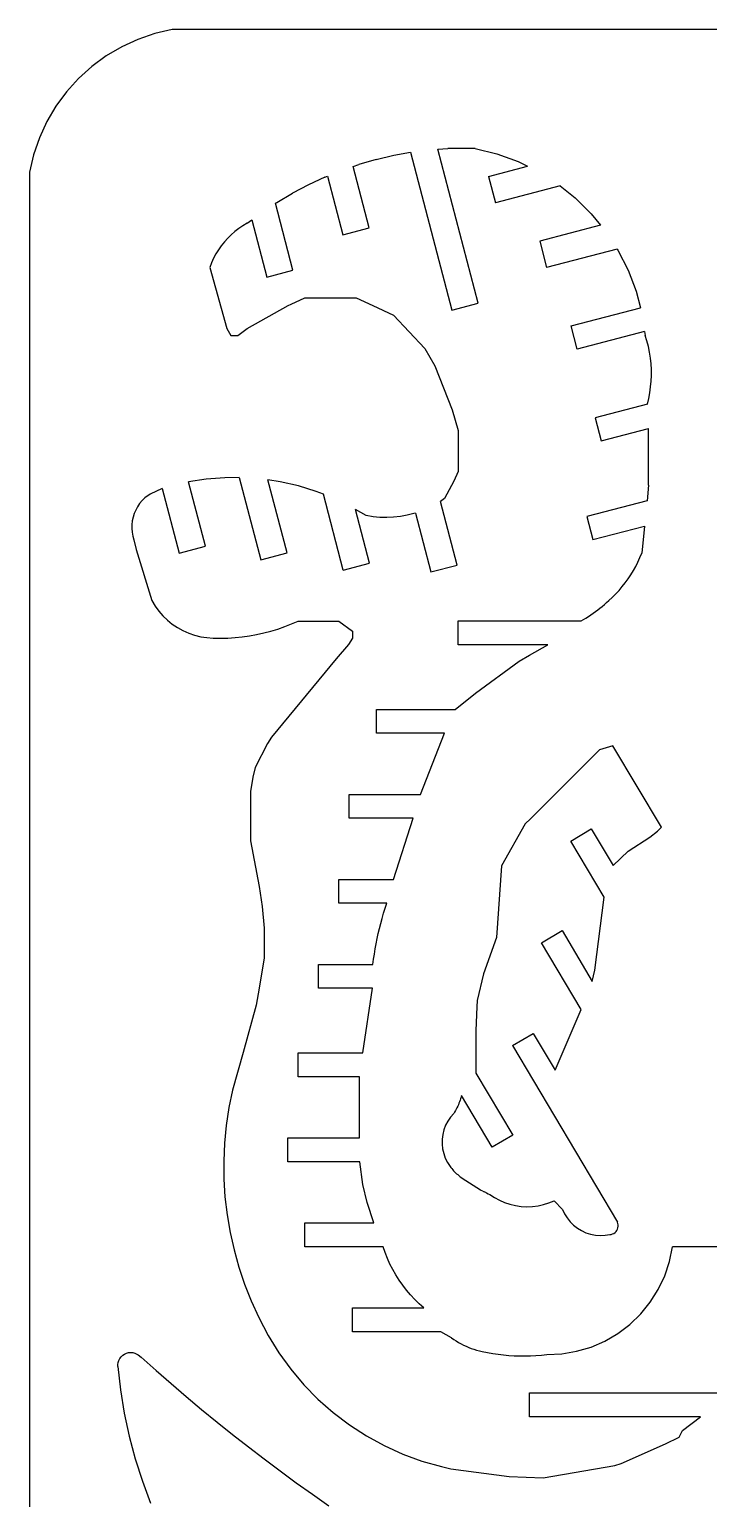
# Model space of a CAD drawing. Extents: x -402 to 402, y -558 to 558.
# Drawn here: x -402.4 to -252.7, y 233.6 to 557.6 of the extents above; entities that cross this region are included whole.
import ezdxf

# ---------------------------------------------------------------- set-up
doc = ezdxf.new("R2010")
doc.units = 0
doc.header["$MEASUREMENT"] = 0
doc.layers.get('0').update_dxf_attribs({"linetype": 'CONTINUOUS'})

msp = doc.modelspace()

# ---------------------------------------------------------------- linework, layer by layer
for p, q in [((-370.88, 557.63), (-374.72, 556.72)), ((-48.37, 557.63), (-370.88, 557.63)), ((-378.45, 555.43), (-382.03, 553.78)), ((-374.72, 556.72), (-378.45, 555.43)), ((-385.43, 551.77), (-388.6, 549.43)), ((-382.03, 553.78), (-385.43, 551.77)), ((-388.6, 549.43), (-391.53, 546.78)), ((-391.53, 546.78), (-394.18, 543.85)), ((-394.18, 543.85), (-396.52, 540.68)), ((-396.52, 540.68), (-398.53, 537.28)), ((-398.53, 537.28), (-400.18, 533.7)), ((-400.18, 533.7), (-401.47, 529.97)), ((-401.47, 529.97), (-402.38, 526.13)), ((-325.9, 528.95), (-329.74, 527.84)), ((-325.9, 528.95), (-322.01, 529.86)), ((-322.01, 529.86), (-318.35, 530.52)), ((-318.35, 530.52), (-309.27, 495.71)), ((-312.33, 531.21), (-310.13, 531.38)), ((-303.46, 497.22), (-312.33, 531.21)), ((-304.12, 531.38), (-310.13, 531.38)), ((-304.12, 531.38), (-299.3, 530.16)), ((-299.3, 530.16), (-294.63, 528.45)), ((-294.63, 528.45), (-292.55, 527.42)), ((-402.38, 526.13), (-402.38, -525.37)), ((-337.23, 525.05), (-340.86, 523.37)), ((-337.23, 525.05), (-336.68, 525.28)), ((-336.68, 525.28), (-333.3, 512.32)), ((-331.03, 527.4), (-329.74, 527.84)), ((-327.49, 513.83), (-331.03, 527.4)), ((-301.14, 525.18), (-292.55, 527.42)), ((-301.14, 525.18), (-299.63, 519.38)), ((-340.86, 523.37), (-344.4, 521.51)), ((-285.37, 523.09), (-299.63, 519.38)), ((-285.37, 523.09), (-282.07, 520.47)), ((-348.12, 519.28), (-347.84, 519.47)), ((-344.27, 504.51), (-348.12, 519.28)), ((-347.84, 519.47), (-344.4, 521.51)), ((-282.07, 520.47), (-278.53, 516.97)), ((-354.38, 514.88), (-353.37, 515.62)), ((-353.37, 515.62), (-350.07, 503)), ((-278.53, 516.97), (-276.46, 514.43)), ((-357.89, 512.32), (-358.66, 511.56)), ((-357.07, 513.04), (-357.89, 512.32)), ((-356.21, 513.71), (-357.07, 513.04)), ((-355.31, 514.32), (-356.21, 513.71)), ((-354.38, 514.88), (-355.31, 514.32)), ((-333.3, 512.32), (-327.49, 513.83)), ((-276.46, 514.43), (-289.89, 510.93)), ((-360.69, 509.01), (-361.26, 508.09)), ((-360.07, 509.9), (-360.69, 509.01)), ((-359.39, 510.75), (-360.07, 509.9)), ((-358.66, 511.56), (-359.39, 510.75)), ((-289.89, 510.93), (-288.38, 505.13)), ((-272.82, 509.18), (-288.38, 505.13)), ((-272.82, 509.18), (-272.67, 508.94)), ((-272.67, 508.94), (-270.41, 504.51)), ((-362.23, 506.14), (-362.62, 505.13)), ((-361.78, 507.13), (-362.23, 506.14)), ((-361.26, 508.09), (-361.78, 507.13)), ((-362.62, 505.13), (-358.88, 491.63)), ((-350.07, 503), (-344.27, 504.51)), ((-270.41, 504.51), (-268.64, 499.86)), ((-268.64, 499.86), (-267.68, 496.21)), ((-354.38, 491.63), (-345.3, 496.73)), ((-345.3, 496.73), (-344.7, 497.03)), ((-344.7, 497.03), (-341.63, 498.38)), ((-341.63, 498.38), (-330.38, 498.38)), ((-330.38, 498.38), (-326.7, 496.73)), ((-326.7, 496.73), (-322.13, 494.63)), ((-309.27, 495.71), (-303.46, 497.22)), ((-282.96, 492.23), (-267.68, 496.21)), ((-322.13, 494.63), (-315.2, 487.24)), ((-358.88, 491.63), (-358, 490.12)), ((-358, 490.12), (-356.44, 490.12)), ((-356.44, 490.12), (-354.38, 491.63)), ((-281.63, 487.13), (-282.96, 492.23)), ((-266.76, 491), (-281.63, 487.13)), ((-266.76, 491), (-266.62, 490.12)), ((-266.25, 488.9), (-266.62, 490.12)), ((-315.2, 487.24), (-312.98, 483.45)), ((-265.93, 487.66), (-266.25, 488.9)), ((-265.67, 486.41), (-265.93, 487.66)), ((-265.48, 485.14), (-265.67, 486.41)), ((-312.98, 483.45), (-309.15, 473.7)), ((-265.34, 483.87), (-265.48, 485.14)), ((-265.27, 482.59), (-265.34, 483.87)), ((-265.43, 478.76), (-265.31, 480.03)), ((-265.31, 480.03), (-265.26, 481.31)), ((-265.26, 481.31), (-265.27, 482.59)), ((-265.84, 476.23), (-265.6, 477.49)), ((-265.6, 477.49), (-265.43, 478.76)), ((-309.15, 473.7), (-307.88, 469.13)), ((-266.14, 474.99), (-277.67, 471.98)), ((-266.14, 474.99), (-265.84, 476.23)), ((-277.67, 471.98), (-276.34, 466.88)), ((-307.88, 469.13), (-307.88, 460.13)), ((-276.34, 466.88), (-265.88, 469.61)), ((-265.88, 457.13), (-265.88, 469.61)), ((-363.42, 458.43), (-367.27, 457.83)), ((-363.57, 443.64), (-367.27, 457.83)), ((-359.33, 458.75), (-363.42, 458.43)), ((-356.11, 458.76), (-359.33, 458.75)), ((-356.11, 458.76), (-351.38, 440.63)), ((-347.09, 457.86), (-349.78, 458.26)), ((-345.57, 442.14), (-349.78, 458.26)), ((-343.09, 456.95), (-347.09, 457.86)), ((-339.17, 455.73), (-343.09, 456.95)), ((-308.85, 457.95), (-310.88, 454.13)), ((-307.88, 460.13), (-308.85, 457.95)), ((-265.88, 457.13), (-266.22, 453.66)), ((-377.54, 453.68), (-378.07, 453.03)), ((-376.95, 454.28), (-377.54, 453.68)), ((-375.73, 455.15), (-376.95, 454.28)), ((-373.09, 456.35), (-375.73, 455.15)), ((-373.09, 456.35), (-369.38, 442.13)), ((-337.58, 455.11), (-339.17, 455.73)), ((-333.21, 438.37), (-337.58, 455.11)), ((-310.88, 454.13), (-311.76, 453.53)), ((-379.26, 450.82), (-379.52, 450.02)), ((-378.94, 451.6), (-379.26, 450.82)), ((-378.54, 452.33), (-378.94, 451.6)), ((-378.07, 453.03), (-378.54, 452.33)), ((-328.13, 450.38), (-330.5, 451.76)), ((-327.41, 439.88), (-330.5, 451.76)), ((-319.11, 450.46), (-320.6, 450.19)), ((-317.64, 450.83), (-319.11, 450.46)), ((-317.29, 450.95), (-317.64, 450.83)), ((-317.29, 450.95), (-313.9, 437.96)), ((-308.09, 439.47), (-311.76, 453.53)), ((-266.22, 453.66), (-279.52, 450.19)), ((-379.79, 448.37), (-379.81, 447.53)), ((-379.81, 447.53), (-379.75, 446.7)), ((-379.69, 449.2), (-379.79, 448.37)), ((-379.52, 450.02), (-379.69, 449.2)), ((-326.63, 450.13), (-328.13, 450.38)), ((-325.13, 449.99), (-326.63, 450.13)), ((-323.61, 449.95), (-325.13, 449.99)), ((-322.1, 450.02), (-323.61, 449.95)), ((-320.6, 450.19), (-322.1, 450.02)), ((-279.52, 450.19), (-278.19, 445.09)), ((-278.19, 445.09), (-266.78, 448.06)), ((-266.78, 448.06), (-267.38, 442.13)), ((-379.75, 446.7), (-379.61, 445.87)), ((-379.61, 445.87), (-379.39, 445.06)), ((-379.39, 445.06), (-378.86, 442.94)), ((-378.86, 442.94), (-375.38, 431.63)), ((-369.38, 442.13), (-363.57, 443.64)), ((-351.38, 440.63), (-345.57, 442.14)), ((-268.23, 440.15), (-267.78, 441.13)), ((-267.78, 441.13), (-267.38, 442.13)), ((-333.21, 438.37), (-327.41, 439.88)), ((-313.9, 437.96), (-308.09, 439.47)), ((-269.79, 437.33), (-269.23, 438.25)), ((-269.23, 438.25), (-268.71, 439.19)), ((-268.71, 439.19), (-268.23, 440.15)), ((-272.39, 433.9), (-271.69, 434.72)), ((-271.69, 434.72), (-271.02, 435.56)), ((-271.02, 435.56), (-270.39, 436.43)), ((-270.39, 436.43), (-269.79, 437.33)), ((-375.38, 431.63), (-374.66, 430.44)), ((-275.62, 430.78), (-275.15, 431.2)), ((-275.15, 431.2), (-274.68, 431.63)), ((-274.68, 431.63), (-273.89, 432.35)), ((-273.89, 432.35), (-273.12, 433.11)), ((-273.12, 433.11), (-272.39, 433.9)), ((-374.66, 430.44), (-373.85, 429.33)), ((-373.85, 429.33), (-372.95, 428.28)), ((-372.95, 428.28), (-371.95, 427.33)), ((-280.24, 427.47), (-279.7, 427.79)), ((-279.7, 427.79), (-279.16, 428.13)), ((-279.16, 428.13), (-278.63, 428.48)), ((-278.63, 428.48), (-278.11, 428.84)), ((-278.11, 428.84), (-277.6, 429.21)), ((-277.6, 429.21), (-277.09, 429.59)), ((-277.09, 429.59), (-276.6, 429.98)), ((-276.6, 429.98), (-276.1, 430.37)), ((-276.1, 430.37), (-275.62, 430.78)), ((-371.95, 427.33), (-370.88, 426.46)), ((-370.88, 426.46), (-369.73, 425.69)), ((-369.73, 425.69), (-368.52, 425.02)), ((-368.52, 425.02), (-367.26, 424.46)), ((-350.71, 424.5), (-349.15, 424.9)), ((-349.15, 424.9), (-347.62, 425.37)), ((-347.62, 425.37), (-346.1, 425.9)), ((-346.1, 425.9), (-344.6, 426.48)), ((-344.6, 426.48), (-343.13, 427.13)), ((-343.13, 427.13), (-334.13, 427.13)), ((-334.13, 427.13), (-331.13, 424.88)), ((-331.13, 424.88), (-331.13, 423.38)), ((-307.88, 427.15), (-280.78, 427.15)), ((-307.88, 421.88), (-307.88, 427.15)), ((-280.78, 427.15), (-280.24, 427.47)), ((-367.26, 424.46), (-365.96, 424.01)), ((-365.96, 424.01), (-364.62, 423.68)), ((-364.62, 423.68), (-363.25, 423.47)), ((-363.25, 423.47), (-361.88, 423.38)), ((-361.88, 423.38), (-360.27, 423.35)), ((-360.27, 423.35), (-358.66, 423.38)), ((-358.66, 423.38), (-357.05, 423.48)), ((-357.05, 423.48), (-355.46, 423.64)), ((-355.46, 423.64), (-353.86, 423.87)), ((-353.86, 423.87), (-352.28, 424.15)), ((-352.28, 424.15), (-350.71, 424.5)), ((-332.03, 421.95), (-334.73, 418.8)), ((-331.13, 423.38), (-332.03, 421.95)), ((-288.06, 421.88), (-307.88, 421.88)), ((-292.13, 419.63), (-288.06, 421.88)), ((-334.73, 418.8), (-348.98, 401.55)), ((-304.05, 411.23), (-294.45, 418.28)), ((-294.45, 418.28), (-292.13, 419.63)), ((-308.51, 407.65), (-304.05, 411.23)), ((-325.88, 402.38), (-325.88, 407.65)), ((-325.88, 407.65), (-308.51, 407.65)), ((-310.88, 402.38), (-325.88, 402.38)), ((-316.13, 388.9), (-310.88, 402.38)), ((-349.88, 400.13), (-352.61, 394.81)), ((-348.98, 401.55), (-349.88, 400.13)), ((-276.71, 398.75), (-291.88, 383.53)), ((-273.73, 399.62), (-276.71, 398.75)), ((-263.05, 381.64), (-273.73, 399.62)), ((-353.14, 392.69), (-353.63, 389.56)), ((-352.61, 394.81), (-353.14, 392.69)), ((-353.63, 389.56), (-353.63, 378.69)), ((-331.88, 383.63), (-331.88, 388.9)), ((-331.88, 388.9), (-316.13, 388.9)), ((-317.81, 383.63), (-331.88, 383.63)), ((-322.13, 370.15), (-317.81, 383.63)), ((-293.12, 382.4), (-298.29, 373.13)), ((-291.88, 383.53), (-293.12, 382.4)), ((-283.05, 378.6), (-278.52, 381.29)), ((-278.52, 381.29), (-273.72, 373.21)), ((-270.37, 376.38), (-265.63, 379.47)), ((-265.63, 379.47), (-263.89, 380.81)), ((-263.89, 380.81), (-263.05, 381.64)), ((-353.63, 378.69), (-351.69, 368.58)), ((-275.7, 366.21), (-283.05, 378.6)), ((-273.72, 373.21), (-270.37, 376.38)), ((-298.29, 373.13), (-299.41, 357.3)), ((-334.13, 364.88), (-334.13, 370.15)), ((-334.13, 370.15), (-322.13, 370.15)), ((-351.69, 368.58), (-351.06, 364.17)), ((-277.73, 350.12), (-275.7, 366.21)), ((-351.06, 364.17), (-350.63, 359.38)), ((-323.62, 364.88), (-334.13, 364.88)), ((-324.31, 362.67), (-323.97, 363.78)), ((-323.97, 363.78), (-323.62, 364.88)), ((-325.2, 359.33), (-324.92, 360.45)), ((-324.92, 360.45), (-324.62, 361.56)), ((-324.62, 361.56), (-324.31, 362.67)), ((-350.63, 359.38), (-350.63, 352.88)), ((-325.93, 355.95), (-325.7, 357.08)), ((-325.7, 357.08), (-325.46, 358.21)), ((-325.46, 358.21), (-325.2, 359.33)), ((-299.41, 357.3), (-302.29, 349.31)), ((-289.5, 356.16), (-284.97, 358.85)), ((-284.97, 358.85), (-278.3, 347.62)), ((-326.49, 352.54), (-326.32, 353.68)), ((-326.32, 353.68), (-326.13, 354.82)), ((-326.13, 354.82), (-325.93, 355.95)), ((-280.77, 341.45), (-289.5, 356.16)), ((-350.63, 352.88), (-351.7, 346.16)), ((-338.63, 346.13), (-338.63, 351.4)), ((-338.63, 351.4), (-326.65, 351.4)), ((-326.65, 351.4), (-326.49, 352.54)), ((-278.3, 347.62), (-277.73, 350.12)), ((-302.29, 349.31), (-303.67, 343.46)), ((-351.7, 346.16), (-352.41, 342.43)), ((-326.75, 346.13), (-338.63, 346.13)), ((-328.88, 331.9), (-326.75, 346.13)), ((-352.41, 342.43), (-355.28, 331.95)), ((-303.73, 342.04), (-303.96, 336.81)), ((-303.67, 343.46), (-303.73, 342.04)), ((-286.5, 328.05), (-280.77, 341.45)), ((-303.96, 336.81), (-303.93, 327.4)), ((-295.89, 333.53), (-291.31, 336.15)), ((-291.31, 336.15), (-286.5, 328.05)), ((-355.28, 331.95), (-357.64, 323.69)), ((-343.13, 326.63), (-343.13, 331.9)), ((-343.13, 331.9), (-328.88, 331.9)), ((-295.89, 333.53), (-272.75, 294.56)), ((-303.93, 327.4), (-295.8, 313.72)), ((-329.63, 326.63), (-343.13, 326.63)), ((-329.63, 313.15), (-329.63, 326.63)), ((-357.64, 323.69), (-358.43, 319.82)), ((-307.55, 321.1), (-307.68, 320.76)), ((-307.43, 321.44), (-307.55, 321.1)), ((-307.32, 321.78), (-307.43, 321.44)), ((-307.22, 322.12), (-307.32, 321.78)), ((-307.14, 322.47), (-307.22, 322.12)), ((-300.36, 311.07), (-307.14, 322.47)), ((-358.43, 319.82), (-359.01, 315.9)), ((-309.54, 317.73), (-310.13, 316.85)), ((-308.85, 318.54), (-309.54, 317.73)), ((-308.66, 318.84), (-308.85, 318.54)), ((-308.47, 319.15), (-308.66, 318.84)), ((-308.29, 319.46), (-308.47, 319.15)), ((-308.12, 319.78), (-308.29, 319.46)), ((-307.96, 320.1), (-308.12, 319.78)), ((-307.81, 320.43), (-307.96, 320.1)), ((-307.68, 320.76), (-307.81, 320.43)), ((-359.01, 315.9), (-359.38, 311.97)), ((-310.99, 314.92), (-311.25, 313.89)), ((-310.62, 315.91), (-310.99, 314.92)), ((-310.13, 316.85), (-310.62, 315.91)), ((-359.38, 311.97), (-359.55, 308.02)), ((-345.38, 307.88), (-345.38, 313.15)), ((-345.38, 313.15), (-329.63, 313.15)), ((-311.38, 312.83), (-311.39, 311.77)), ((-311.39, 311.77), (-311.28, 310.72)), ((-311.25, 313.89), (-311.38, 312.83)), ((-295.8, 313.72), (-300.36, 311.07)), ((-359.55, 308.02), (-359.51, 304.06)), ((-329.56, 307.88), (-345.38, 307.88)), ((-328.84, 302.87), (-329.56, 307.88)), ((-311.28, 310.72), (-311.04, 309.69)), ((-311.04, 309.69), (-310.69, 308.69)), ((-310.69, 308.69), (-310.22, 307.73)), ((-310.22, 307.73), (-309.65, 306.84)), ((-309.65, 306.84), (-309.46, 306.6)), ((-309.46, 306.6), (-309.27, 306.36)), ((-309.27, 306.36), (-309.07, 306.12)), ((-309.07, 306.12), (-308.86, 305.89)), ((-308.86, 305.89), (-308.65, 305.67)), ((-308.65, 305.67), (-308.43, 305.45)), ((-308.43, 305.45), (-308.2, 305.24)), ((-308.2, 305.24), (-307.97, 305.03)), ((-307.97, 305.03), (-307.74, 304.83)), ((-307.74, 304.83), (-307.5, 304.64)), ((-307.5, 304.64), (-307.25, 304.46)), ((-359.51, 304.06), (-359.26, 300.11)), ((-327.94, 298.88), (-328.84, 302.87)), ((-307.25, 304.46), (-307, 304.28)), ((-307, 304.28), (-302.95, 301.65)), ((-302.78, 301.56), (-302.95, 301.65)), ((-302.44, 301.4), (-302.78, 301.56)), ((-302.44, 301.4), (-302.1, 301.24)), ((-359.26, 300.11), (-358.8, 296.19)), ((-326.44, 294.4), (-327.94, 298.88)), ((-301.93, 301.16), (-302.1, 301.24)), ((-301.93, 301.16), (-301.59, 300.99)), ((-301.59, 300.99), (-301.25, 300.83)), ((-301.25, 300.83), (-300.91, 300.67)), ((-300.91, 300.67), (-299.87, 299.98)), ((-299.87, 299.98), (-298.77, 299.38)), ((-298.77, 299.38), (-297.63, 298.89)), ((-297.63, 298.89), (-296.44, 298.5)), ((-296.44, 298.5), (-295.23, 298.21)), ((-295.23, 298.21), (-293.99, 298.03)), ((-291.49, 298), (-290.25, 298.15)), ((-290.25, 298.15), (-289.03, 298.41)), ((-289.03, 298.41), (-287.84, 298.78)), ((-287.84, 298.78), (-286.68, 299.25)), ((-286.68, 299.25), (-284.86, 297.36)), ((-358.8, 296.19), (-358.14, 292.29)), ((-293.99, 298.03), (-292.74, 297.96)), ((-292.74, 297.96), (-291.49, 298)), ((-284.86, 297.36), (-284.4, 296.39)), ((-284.4, 296.39), (-283.84, 295.48)), ((-283.84, 295.48), (-283.17, 294.65)), ((-358.14, 292.29), (-357.27, 288.43)), ((-341.63, 289.13), (-341.63, 294.4)), ((-341.63, 294.4), (-326.44, 294.4)), ((-283.17, 294.65), (-282.41, 293.89)), ((-282.41, 293.89), (-281.57, 293.24)), ((-281.57, 293.24), (-280.66, 292.68)), ((-280.66, 292.68), (-279.69, 292.23)), ((-279.69, 292.23), (-278.67, 291.9)), ((-278.67, 291.9), (-277.62, 291.69)), ((-277.62, 291.69), (-276.56, 291.61)), ((-275.49, 291.65), (-274.43, 291.81)), ((-274.43, 291.81), (-274.12, 291.85)), ((-274.12, 291.85), (-273.82, 291.94)), ((-273.82, 291.94), (-273.54, 292.08)), ((-273.54, 292.08), (-273.28, 292.27)), ((-273.28, 292.27), (-273.06, 292.49)), ((-273.06, 292.49), (-272.87, 292.74)), ((-272.87, 292.74), (-272.73, 293.02)), ((-272.64, 294.26), (-272.75, 294.56)), ((-272.73, 293.02), (-272.63, 293.32)), ((-272.59, 293.95), (-272.64, 294.26)), ((-272.63, 293.32), (-272.59, 293.63)), ((-272.59, 293.63), (-272.59, 293.95)), ((-357.27, 288.43), (-356.2, 284.62)), ((-324.37, 289.13), (-341.63, 289.13)), ((-323.94, 287.83), (-324.37, 289.13)), ((-276.56, 291.61), (-275.49, 291.65)), ((-261.28, 285.87), (-260.63, 289.13)), ((-228.38, 289.13), (-260.63, 289.13)), ((-323.44, 286.56), (-323.94, 287.83)), ((-322.89, 285.31), (-323.44, 286.56)), ((-322.27, 284.09), (-322.89, 285.31)), ((-262.33, 282.72), (-261.28, 285.87)), ((-356.2, 284.62), (-354.94, 280.87)), ((-321.6, 282.9), (-322.27, 284.09)), ((-320.87, 281.75), (-321.6, 282.9)), ((-263.74, 279.71), (-262.33, 282.72)), ((-354.94, 280.87), (-353.48, 277.2)), ((-320.09, 280.63), (-320.87, 281.75)), ((-319.26, 279.54), (-320.09, 280.63)), ((-318.37, 278.5), (-319.26, 279.54)), ((-265.51, 276.9), (-263.74, 279.71)), ((-353.48, 277.2), (-351.83, 273.53)), ((-331.13, 270.38), (-331.13, 275.65)), ((-331.13, 275.65), (-315.44, 275.65)), ((-317.44, 277.51), (-318.37, 278.5)), ((-316.46, 276.55), (-317.44, 277.51)), ((-315.44, 275.65), (-316.46, 276.55)), ((-267.6, 274.32), (-265.51, 276.9)), ((-351.83, 273.53), (-349.76, 269.55)), ((-269.99, 272.01), (-267.6, 274.32)), ((-349.76, 269.55), (-347.41, 265.74)), ((-311.7, 270.38), (-331.13, 270.38)), ((-309.3, 269.02), (-311.7, 270.38)), ((-309.3, 269.02), (-308.8, 268.67)), ((-275.51, 268.33), (-272.64, 270)), ((-272.64, 270), (-269.99, 272.01)), ((-380.99, 265.64), (-380.54, 265.77)), ((-380.54, 265.77), (-380.07, 265.81)), ((-380.07, 265.81), (-379.6, 265.79)), ((-379.6, 265.79), (-379.14, 265.68)), ((-347.41, 265.74), (-344.78, 262.12)), ((-308.8, 268.67), (-308.28, 268.34)), ((-308.28, 268.34), (-307.75, 268.02)), ((-307.75, 268.02), (-307.21, 267.72)), ((-307.21, 267.72), (-306.66, 267.44)), ((-306.66, 267.44), (-306.1, 267.18)), ((-306.1, 267.18), (-305.54, 266.93)), ((-305.54, 266.93), (-304.96, 266.71)), ((-304.96, 266.71), (-304.38, 266.51)), ((-304.38, 266.51), (-303.79, 266.33)), ((-303.79, 266.33), (-303.19, 266.17)), ((-303.19, 266.17), (-302.59, 266.03)), ((-302.59, 266.03), (-301.42, 265.78)), ((-301.42, 265.78), (-300.25, 265.57)), ((-285.02, 265.52), (-281.74, 266.07)), ((-281.74, 266.07), (-278.55, 267.01)), ((-278.55, 267.01), (-275.51, 268.33)), ((-382.89, 263.15), (-382.81, 263.62)), ((-382.89, 262.68), (-382.89, 263.15)), ((-382.89, 262.68), (-382.3, 257.54)), ((-382.81, 263.62), (-382.66, 264.07)), ((-382.66, 264.07), (-382.44, 264.48)), ((-382.44, 264.48), (-382.16, 264.86)), ((-382.16, 264.86), (-381.81, 265.18)), ((-381.81, 265.18), (-381.42, 265.44)), ((-381.42, 265.44), (-380.99, 265.64)), ((-379.14, 265.68), (-378.43, 265.3)), ((-378.43, 265.3), (-377.72, 264.78)), ((-377.72, 264.78), (-374.44, 261.85)), ((-300.25, 265.57), (-299.06, 265.4)), ((-299.06, 265.4), (-297.88, 265.26)), ((-297.88, 265.26), (-296.69, 265.15)), ((-296.69, 265.15), (-295.49, 265.08)), ((-295.49, 265.08), (-294.3, 265.04)), ((-294.3, 265.04), (-293.1, 265.03)), ((-293.1, 265.03), (-291.91, 265.07)), ((-291.91, 265.07), (-290.71, 265.13)), ((-290.71, 265.13), (-289.52, 265.23)), ((-289.52, 265.23), (-288.33, 265.36)), ((-288.33, 265.36), (-285.02, 265.52)), ((-374.44, 261.85), (-371.13, 258.94)), ((-344.78, 262.12), (-341.9, 258.69)), ((-382.3, 257.54), (-381.46, 252.43)), ((-371.13, 258.94), (-367.79, 256.08)), ((-367.79, 256.08), (-364.42, 253.25)), ((-341.9, 258.69), (-338.76, 255.5)), ((-292.13, 256.9), (-248.19, 256.9)), ((-292.13, 251.63), (-292.13, 256.9)), ((-364.42, 253.25), (-361.01, 250.46)), ((-338.76, 255.5), (-335.4, 252.54)), ((-381.46, 252.43), (-380.37, 247.37)), ((-361.01, 250.46), (-357.58, 247.71)), ((-335.4, 252.54), (-331.83, 249.84)), ((-331.83, 249.84), (-328.07, 247.41)), ((-254.44, 251.63), (-292.13, 251.63)), ((-258.38, 248.63), (-254.44, 251.63)), ((-380.37, 247.37), (-379.04, 242.37)), ((-357.58, 247.71), (-354.11, 245)), ((-328.07, 247.41), (-324.14, 245.26)), ((-262.13, 245.63), (-259.13, 247.13)), ((-259.13, 247.13), (-258.38, 248.63)), ((-354.11, 245), (-350.62, 242.32)), ((-324.14, 245.26), (-320.07, 243.41)), ((-320.07, 243.41), (-315.86, 241.87)), ((-271.95, 241.35), (-262.13, 245.63)), ((-379.04, 242.37), (-377.47, 237.43)), ((-350.62, 242.32), (-347.1, 239.68)), ((-315.86, 241.87), (-311.56, 240.64)), ((-311.56, 240.64), (-309.44, 240.11)), ((-309.44, 240.11), (-296.59, 238.46)), ((-289.13, 238.13), (-273.3, 240.9)), ((-273.3, 240.9), (-271.95, 241.35)), ((-377.47, 237.43), (-375.66, 232.58)), ((-347.1, 239.68), (-343.54, 237.09)), ((-343.54, 237.09), (-339.96, 234.53)), ((-296.59, 238.46), (-289.13, 238.13)), ((-339.96, 234.53), (-336.35, 232.01))]:
    msp.add_line(p, q)

doc.saveas('drawing.dxf')
